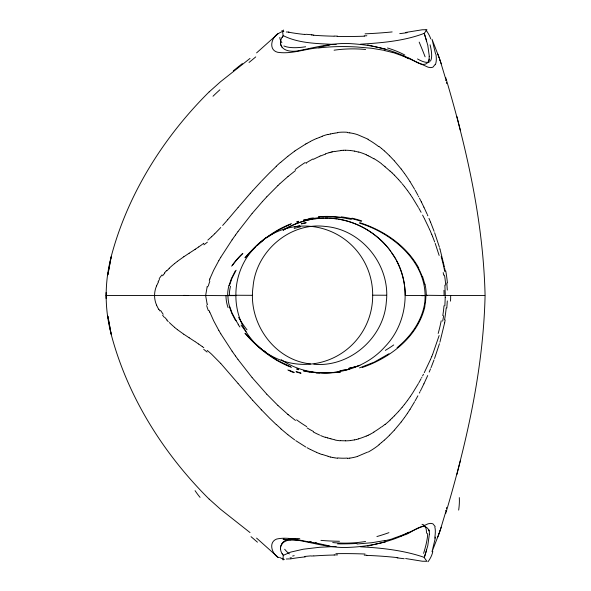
<?xml version="1.0" encoding="UTF-8"?>
<svg xmlns="http://www.w3.org/2000/svg" width="591" height="591" viewBox="0 0 591 591"><rect width="100%" height="100%" fill="white"/><g stroke="black" fill="none" stroke-linecap="round" stroke-linejoin="round"><path stroke-width="0.89" d="M209.28 499.247C163.53 453.895 127.575 396.679 111.123 334.122L111.108 333.871C104.518 308.694 104.518 282.306 111.108 257.122L111.123 256.878C127.582 194.321 163.53 137.105 209.28 91.753M310.497 363.916C273.973 360.111 247.814 322.361 253.059 286.79C255.851 251.544 289.716 221.898 325.294 226.449C361.936 229.338 390.821 265.714 386.307 302.016C383.869 337.764 349.673 367.698 313.791 364.248M359.468 223.088C393.089 233.342 428.556 263.158 424.84 301.676A35.741 23.138 89.9 0 1 424.331 305.318C420.991 322.272 410.25 336.907 397.071 347.7M445.237 297.428L444.86 305.857M106.07 298.462L106.07 292.538M283.85 559.707L282.853 559.773L283.325 555.326C280.555 552.341 279.225 547.355 281.937 543.912M429.332 534.515L427.766 545.788L424.249 557.645L426.931 561.31L422.188 561.214L405.633 558.532M447.313 300.93L446.811 307.992M106.084 295.5L205.638 295.515L207.123 287.019M435.56 537.079L432.028 551.721L439.106 533.444M443.649 315.779L442.689 321.142M429.273 59.144L428.911 60.851M445.171 319.945L444.654 322.775M111.123 256.878L107.843 274.867L111.108 257.122M444.646 322.789L439.911 342.159M446.471 508.681L446.611 508.046M446.471 508.29L446.589 507.743M424.84 306.744C417.748 336.914 390.186 357.932 362.128 367.543M445.85 511.045L445.976 510.491M445.88 511.274L446.035 510.624M445.695 513.505C466.698 442.674 483.327 369.619 485.085 295.5C483.327 221.381 466.698 148.319 445.695 77.495M456.895 474.484L460.3 460.906M445.304 513.269L445.444 512.715M445.163 513.83L440.132 530.511M207.168 286.857L207.308 286.332M229.042 285.564L231.28 278.893L235.255 270.996M229.411 285.645L232.071 277.969L236.112 270.235M426.636 550.007L424.412 557.15M439.143 335.54L432.634 354.364M439.445 343.726L434.533 358.523M441.248 527.209L439.726 531.693M424.331 557.402C404.37 550.443 381.934 547.894 360.48 546.801M440.192 530.312L439.519 532.284M439.638 531.893L439.12 533.378M439.431 532.498L439.224 533.082M439.209 533.156L437.842 536.938M434.016 359.926L431.519 366.42M428.756 61.065C423.865 69.937 412.784 58.583 406.29 57.054C389.454 49.053 370.934 44.938 352.376 43.771C334.506 42.271 317.064 46.977 299.726 50.486C292.996 52.134 281.405 51.845 280.43 42.944M209.79 278.952L213.683 270.205L218.84 260.565M432.627 354.371L431.814 356.373M431.275 367.041L431.031 367.646M156.585 285.889C153.911 291.895 153.882 299.053 156.585 305.111M430.536 368.85L429.199 372.071M156.608 285.83L156.888 285.172M431.762 356.499L430.484 359.513M430.47 359.542L424.279 372.648M427.699 375.544L423.924 383.803M435.161 64.463L432.893 67.197L430.787 67.633L428.12 67.204L405.145 56.862L393.214 52.569M157.125 284.648L158.381 282.158M423.902 383.84L421.612 388.568M421.309 389.173L420.467 390.85M420.038 391.685L419.315 393.096M423.488 374.184L422.595 375.906M417.889 395.807L415.148 400.809M421.885 377.235L421.656 377.656M421.102 378.698L418.856 382.746M418.421 383.522L412.666 392.963M218.899 260.468L220.783 257.248M414.616 401.74L410.043 409.341M220.864 257.122L232.049 239.909M282.143 37.299C284.603 35.859 281.013 30.835 283.85 31.293M409.991 409.43L407.605 413.087M412.311 393.503L410.361 396.421M407.48 413.279L404.887 417.017M410.228 396.613L407.539 400.403M232.086 239.85L232.898 238.675M233.179 238.276L235.432 235.1M235.499 235.011L237.922 231.657M404.584 417.438L401.215 421.944M238.018 231.532L252.002 213.602M407.458 400.513L404.466 404.436M162.599 275.783L164.749 273.145M401.119 422.077L394.433 430.063M404.399 404.517L402.146 407.295M252.121 213.469L262.596 201.376M402.028 407.443L398.393 411.617M237.974 207.633L227.72 219.704M238.092 207.493L250.37 193.309M227.609 219.837L222.644 225.466M245.213 257.839L255.497 247.141M244.97 257.646C257.713 243.108 273.249 230.512 291.489 223.634M250.444 193.22L252.438 190.989M252.719 190.671L261.148 181.518M394.278 430.233L389.602 435.161M262.67 201.295L266.74 196.869M398.319 411.705L394.337 415.901M220.753 227.535L214.829 233.667M266.844 196.759L277.888 185.596M166.861 270.804L169.24 268.388M261.68 180.957L269.311 173.119M394.19 416.049L392.18 418.022M389.58 435.183L389.58 435.183A116.952 111.16 -27.4 0 1 384.49 440.029M209.214 91.864L220.495 81.765L250.015 58.435M269.703 172.735L276.285 166.367M214.651 233.844L211.615 236.732M392.032 418.169L390.141 419.942M277.962 185.53L279.772 183.816M280.031 183.572L287.965 176.546M278.213 33.569L256.583 52.894M257.669 245.147L260.232 242.886M280.393 162.621L280.932 162.141M384.283 440.184L381.69 442.415M281.286 161.831L287.861 156.29M260.601 242.569L263.202 240.419M207.847 240.057L207.884 240.02A94.405 51.986 -64.6 0 0 211.608 236.703M288.024 176.495L295.485 170.577M174.581 263.601L174.367 263.778A149.397 108.766 70.3 0 0 169.174 268.292M381.498 442.57L379.053 444.543M174.663 263.534L177.455 261.318M385.11 424.294L381.889 426.82M233.319 70.817L242.347 63.569M278.287 33.502C271.505 37.122 268.107 49.873 277.6 52.267C291.378 54.409 304.926 48.861 318.601 47.827M288.098 156.105L294.658 151.141M177.566 261.229L183.801 256.76M203.304 243.647L203.814 243.263M203.274 243.669L202.765 244.046M266.585 237.796L279.011 229.722L290.587 224.277M202.174 244.482L198.746 246.905M294.695 151.119L295.448 150.579M295.736 150.373L305.754 144.012M198.657 246.964L195.761 248.914M183.816 256.753L189.15 253.229M388.937 353.765L374.236 362.143L359.468 367.912M195.111 249.343L195.488 249.099M195.045 249.387L189.172 253.214M306.035 163.36L306.552 163.05M283.133 230.268C293.166 224.144 304.461 220.096 316.119 218.589M373.889 432.198L370.771 433.949M283.266 230.047C292.427 224.558 302.592 220.657 313.164 219.002M305.798 143.99L306.877 143.377M306.988 143.317L310.548 141.419M367.572 452.1L357.496 456.4M370.365 434.163L369.116 434.799M408.728 532.24L400.912 536.14M368.747 434.983L368.097 435.301M368.016 435.338L366.294 436.128M286.28 31.988L288.918 32.091M320.041 155.98L320.44 155.81M316.584 138.582L319.701 137.304M320.086 137.156L322.206 136.381M325.427 153.867L327.724 153.099A70.004 65.291 12.7 0 1 329.128 152.707M393.214 538.431L405.145 534.138L428.12 523.796L430.787 523.367L432.893 523.803L435.161 526.537M296.763 222.135L298.595 221.595M296.837 221.81L298.677 221.263M329.121 152.677L330.236 152.36M385.576 541.873L367.646 546.054M358.685 438.899L356.38 439.505M330.273 152.345L331.292 152.079M328.108 134.556L330.509 133.965M331.396 152.05L332.231 151.843M356.329 439.512L354.652 439.874M319.384 47.206L329.97 44.953M330.568 133.95L332.711 133.5M303.434 220.059L309.521 218.892M303.323 220.391L309.374 219.224M353.315 457.515L353.891 457.382A46.549 45.234 -26.9 0 0 357.511 456.437M384.844 540.543L371.835 542.708L357.03 544.001M352.775 457.626L351.106 457.936M354.607 439.889L350.64 440.502M288.918 558.909L286.28 559.012M332.77 133.492L334.779 133.145M350.618 458.01L349.754 458.136M335.186 133.078L337.66 132.761M405.633 32.468L422.188 29.786L426.931 29.69L424.249 33.355C403.956 41.075 381.978 42.84 360.48 44.199M314.552 218.855L323.595 218.042M349.643 458.151L347.368 458.394M428.756 529.935C423.496 520.287 410.745 534.109 403.749 535.106C386.433 542.856 367.484 546.69 348.572 547.384C331.123 548.337 314.316 543.077 297.317 540.144C290.927 538.63 280.245 540.521 280.444 548.832M313.858 218.293L319.583 217.806M313.681 218.64L319.369 218.153M227.816 295.352L235.927 295.389M304.535 556.685L305.613 556.574M340.357 150.461L341.421 150.373M317.515 218.493L328.123 218.057M311.516 556.05L313.755 555.88M484.79 295.5L444.498 295.507M343.26 150.262L345.469 150.217M366.848 35.755L364.204 35.852M336.161 546.468L319.605 547.281L303.353 549.202L290.728 552.09L283.325 555.326L282.143 553.701M229.537 306.448A23.692 13.837 87.1 0 1 227.949 295.655L235.927 295.611M334.196 554.934L337.572 554.875M205.638 295.515L227.882 295.655M425.18 295.5L405.234 295.5C405.182 283.252 401.998 271.07 396.265 260.254M345.469 440.797L343.26 440.753A50.745 48.514 -19 0 1 341.413 440.694L340.357 440.554M325.006 218.094L332.652 218.338M372.677 295.182A68.719 68.401 86.7 0 1 304.35 364.381A68.719 68.401 86.7 0 1 235.875 295.256A68.719 68.401 -87.7 0 1 304.269 226.058A68.719 68.401 -87.7 0 1 372.677 295.182L386.595 295.241M235.875 295.256L252.608 295.323M445.089 295.5L426.015 295.278A13.556 3.686 89.8 0 0 425.83 295.337L425.631 295.419A14.214 3.871 89.8 0 1 425.321 295.507A14.214 3.871 -89.8 0 1 425.631 295.581L426.059 295.722M337.572 36.125L334.196 36.066M336.161 44.532C318.453 43.52 299.541 43.756 283.325 35.674C280.555 38.659 279.225 43.645 281.937 47.088M364.204 555.148L366.848 555.245M329.534 218.19L337.166 218.869M319.583 373.194L316.104 372.936M290.957 539.819L283.052 539.251L299.726 540.514M313.755 35.12L311.516 34.95M318.209 372.773L315.919 372.589A57.46 21.911 -6.2 0 1 309.411 371.754M347.368 132.606L349.643 132.849M305.613 34.426L304.535 34.315M337.66 458.239L335.186 457.922M350.64 150.513L354.607 151.126M334.063 218.552C353.965 220.48 372.707 230.645 386.019 245.442M349.754 132.864L350.618 132.99M316.399 542.893C303.183 541.858 289.849 536.081 276.588 539.066C268.085 542.353 272.008 553.959 278.287 557.498M334.779 457.855L332.77 457.508M309.374 371.776L303.323 370.609M309.521 372.108L303.434 370.941M351.106 133.064L352.775 133.374M338.569 219.172C357.267 222.275 374.679 232.241 387.024 246.595M367.646 44.946L385.576 49.127M332.711 457.5L330.568 457.05M329.97 546.047L315.417 542.878M354.652 151.133L358.685 152.109M384.844 50.457L371.835 48.292L357.03 46.999A71.799 21.158 3.5 0 0 318.822 47.945M353.315 133.485L353.891 133.618A46.549 45.16 26.6 0 1 357.489 134.637L368.2 139.247M309.773 541.607L311.612 542.013M330.509 457.035L328.108 456.444M331.396 438.965L332.231 439.172A61.095 57.438 -14.7 0 0 334.735 439.756M331.012 438.862L330.273 438.67M330.236 438.655L329.121 438.337A69.997 65.342 -13 0 1 327.71 437.946M298.595 369.405L296.763 368.865M298.677 369.737L296.837 369.19M327.724 437.916L325.427 437.148M359.897 222.741C383.832 230.401 406.497 245.686 418.797 268.085M322.206 454.619L320.086 453.844M291.489 367.366C273.249 360.488 257.713 347.892 244.97 333.354M319.701 453.696L316.584 452.418M290.587 366.723L277.423 360.377L265.832 352.635M366.294 154.879L368.016 155.669M368.097 155.714L368.747 156.024M402.582 55.65L408.728 58.76M369.116 156.209L370.365 156.844M310.548 449.581L306.988 447.683M370.771 157.058L373.889 158.809M305.754 446.988L295.736 440.627M281.227 359.697C313.067 381.646 359.454 375.433 384.985 346.695C409.002 321.903 412.06 280.2 391.471 252.394M189.172 337.786L195.045 341.613M189.15 337.771L183.816 334.247M195.451 341.879L198.657 344.036M183.675 334.151L177.566 329.771M198.746 344.095L202.174 346.518M294.658 439.859L288.098 434.895M202.307 346.614L203.814 347.737M295.485 420.437L288.312 414.771M381.889 164.195L385.11 166.714M177.455 329.682L174.663 327.466M378.957 146.391L381.498 148.43M263.579 350.877L254.064 342.499L245.213 333.161M287.861 434.71L281.286 429.169M207.219 350.426L207.899 350.995A94.405 52.03 64.6 0 1 211.622 354.238L220.753 363.465M250.015 532.565L220.495 509.235L209.214 499.136M381.69 148.585L384.283 150.816M288.26 414.719L287.876 414.402M287.817 414.35L277.962 405.492M256.583 538.106L278.213 557.431M281.242 429.132L280.393 428.379M390.141 171.065L392.032 172.838M276.285 424.633L269.703 418.265M277.888 405.426L266.844 394.263M392.18 172.986L394.19 174.958M389.58 155.817L394.278 160.767M269.311 417.881L261.68 410.043M168.25 321.637L166.861 320.196M394.337 175.106L398.319 179.302M261.207 409.548L261.621 409.977M261.148 409.482L252.719 400.329M266.74 394.153L252.121 377.56M220.894 363.62L237.974 383.367M398.393 179.383L401.562 183.011M394.433 160.937L401.119 168.923M252.645 400.24L250.444 397.78M250.37 397.691L238.092 383.507M386.787 246.351L388.014 247.769M164.291 317.315L162.599 315.217M402.146 183.712L404.399 186.483M252.002 377.42L238.018 359.498M387.77 247.518L388.974 248.966M404.466 186.571L407.458 190.494M388.73 248.708L389.912 250.178M401.215 169.056L404.584 173.562M389.661 249.912L390.828 251.404M407.539 190.605L410.228 194.395M237.922 359.365L235.499 356.018M239.902 327.008L238.099 324.466M404.857 173.939L407.214 177.33M235.432 355.93L233.179 352.753M390.577 251.145L395.756 259.117M232.898 352.354L232.086 351.18M232.049 351.12L220.864 333.908M410.45 194.712L412.385 197.608M407.605 177.913L409.991 181.57M412.666 198.044L418.421 207.485M410.043 181.659L414.616 189.26M236.112 320.765L232.071 313.031L229.714 306.507M220.783 333.782L218.899 330.561M235.255 320.004L231.724 313.156L229.352 306.596M218.84 330.465L213.683 320.832L209.79 312.078M418.856 208.254L421.102 212.309M415.148 190.191L418 195.392M158.72 309.44L157.125 306.352M418.502 196.352L418.775 196.869M422.595 215.102L424.02 217.857M419.447 198.162L421.309 201.827M424.279 218.36L428.623 227.328M421.331 201.871L421.59 202.388M421.612 202.432L423.902 207.16M423.924 207.197L427.064 214.023M428.889 227.919L429.679 229.67M427.382 214.74L427.854 215.818M429.908 230.18L430.137 230.689M156.888 305.828L156.622 305.215M430.359 231.207L431.762 234.509M428.955 218.36L430.477 222.002M431.814 234.627L432.22 235.624M430.536 222.15L430.905 223.058M432.427 236.127L432.627 236.629M431.149 223.657L434.104 231.31M432.634 236.636L434.71 242.015M439.106 57.556L432.028 39.279L435.56 53.921M437.842 54.062L439.209 57.844M434.621 232.721L439.445 247.274M422.513 276.307L424.84 284.256M435.205 243.381L439.143 255.46M439.12 57.623L440.192 60.688M439.416 58.428L441.248 63.791M460.3 130.094L456.895 116.516M440.132 60.489L445.163 77.17M439.763 248.353L439.955 249.01M440.029 249.239L444.41 266.992M426.636 40.993L424.249 33.355L427.766 45.212L429.332 56.485M207.308 304.697L207.168 304.18M207.116 303.981L205.638 295.544M428.911 530.149L429.118 530.962M445.304 77.731L445.444 78.285M445.88 79.726L446.035 80.376M445.85 79.955L445.976 80.509M446.471 82.71L446.589 83.257M446.471 82.319L446.611 82.954M444.654 268.225L445.171 271.055M111.108 333.871L107.843 316.133L111.123 334.122M443.198 272.562L443.649 275.214M446.811 283.008L447.313 290.07M444.86 285.143L445.237 293.572A90.962 82.304 89.9 0 1 445.237 295.5M278.516 33.524A22.96 7.136 -1.2 0 1 283.141 31.308M425.985 30.067A20.678 10.328 48.4 0 1 430.743 38.866M407.044 32.69A82.282 11.946 -1.4 0 1 399.738 33.635M392.143 31.929A82.023 11.384 -1.6 0 1 365.083 33.842M364.477 36.191A81.691 12.396 -1 0 1 337.129 36.443M333.967 36.206A83.021 13.46 -1.2 0 1 313.378 35.231M312.07 34.795A85.348 13.948 -1.3 0 1 306.204 34.278M304.129 34.411A85.318 14.287 -1.5 0 1 288.511 32.158M283.207 30.614A23.012 3.915 25.4 0 1 283.636 30.038M281.826 30.71A41.717 3.251 15.2 0 1 282.468 30.68M384.675 50.612A67.573 28.383 0.9 0 1 393.008 52.695M435.995 54.475A65.712 16.385 60.4 0 1 435.316 64.707M429.199 56.285A61.095 14.864 61.9 0 1 428.682 60.939M281.922 42.774A74.089 25.265 -2.2 0 1 279.831 37.396M305.65 46.755A70.285 21.815 -25.2 0 1 283.865 45.965M334.085 50.205A60.075 26.617 0.6 0 1 365.607 49.489M387.504 47.982A67.049 26.167 5.3 0 1 404.865 55.074M429.664 61.796A63.643 15.639 51 0 1 417.512 58.952M430.078 44.813A57.039 14.095 60.6 0 1 430.425 61.058M208.246 286.177A64.796 51.764 88.4 0 1 209.827 281.25M209.288 280.622A82.954 69.731 84.7 0 1 209.901 279.011M295.175 169.521A153.512 144.5 21 0 1 305.311 162.436M306.692 162.569A121.022 111.3 9.6 0 1 313.001 158.964M313.503 159.297A100.042 91.383 7.7 0 1 319.761 156.283M320.832 155.913A80.346 74.015 9.7 0 1 325.486 154.118M332.238 151.88A61.102 57.371 14.4 0 1 334.75 151.326M335.2 151.459A55.849 52.577 15.1 0 1 340.342 150.72M341.428 150.424A50.745 48.41 18.4 0 1 343.208 150.313M345.528 150.254A46.586 44.813 20.7 0 1 350.581 150.55M358.767 152.005A56.389 54.579 22.3 0 1 366.257 154.739M374.073 158.698A85.267 81.75 22.4 0 1 381.527 163.7M385.022 166.817A109.276 104.444 22.7 0 1 389.964 171.095M441.159 256.597A163.567 157.982 -82.8 0 1 444.705 271.335M444.484 275.066A119.833 111.684 -88.9 0 1 445.725 285.054M445.222 295.5A90.962 82.289 -89.9 0 1 445.23 297.428M443.967 290.292A102.812 81.883 89.9 0 1 444.085 295.507M450.667 295.507A102.812 88.473 89.8 0 1 450.534 301.137M445.747 270.951A149.855 143.155 -86.4 0 1 447.417 282.934M384.468 151.001A116.952 111.123 27.5 0 1 389.55 155.817M368.06 139.498A78.352 74.791 26.9 0 1 378.728 146.634M337.683 132.473A50.567 48.632 23.8 0 1 347.279 132.266M322.191 136.166A76.764 71.496 15.2 0 1 327.924 134.379M310.932 141.138A103.262 95.011 12 0 1 316.495 138.53M276.204 166.278A253.916 241.35 35.7 0 1 280.26 162.555M207.389 242.147A97.087 52.976 -64.2 0 1 203.902 244.814M164.549 272.85A110.709 79.393 73.8 0 1 166.684 270.523M159.208 278.634A72.25 50.257 78.6 0 1 162.03 274.889M158.085 281.767A51.683 34.064 83.9 0 1 159.496 279.44M229.323 295.36A27.363 16.969 -88.3 0 1 230.475 286.266M227.638 295.367A23.285 13.903 -87.2 0 1 228.946 285.505M183.631 295.389A111.862 1.152 0.8 0 1 188.137 295.485M351.527 218.611A69.804 40.077 1.4 0 1 361.204 221.33M340.83 217.554A52.355 24.091 4.6 0 1 351.209 219.416M318.372 217.119A43.741 17.272 5.5 0 1 340.8 217.732M309.137 219.069A59.292 22.916 6.4 0 1 313.466 218.463M301.299 223.952A101.94 52.503 14.8 0 1 305.99 222.947M294.148 228.488A142.195 89.374 27.3 0 1 300.405 226.87M264.207 239.119A178.837 116.383 -84.7 0 1 265.714 237.959M232.47 265.344A118.082 85.089 79.7 0 1 242.835 253.532M424.995 284.175A36.443 24.261 -89.3 0 1 426.259 295.271M418.531 268.41A60.578 40.483 -88.8 0 1 422.196 276.573M351.977 218.175A70.477 40.661 1.1 0 1 361.699 220.908M341.303 216.86A52.732 24.667 4.3 0 1 351.859 218.759M318.564 216.749A43.793 17.265 5.3 0 1 341.17 217.348M309.012 218.544A59.218 22.894 6.4 0 1 313.385 217.924M301.41 223.627A102.103 52.252 14.5 0 1 306.123 222.615M294.458 227.077A141.064 88.251 26.9 0 1 299.859 225.614M231.613 266.149A116.272 83.434 80.1 0 1 242.687 253.428M284.278 559.367A22.96 6.87 3.2 0 1 279.536 557.35M291.37 557.719A41.717 2.63 -13.2 0 1 289.967 557.941M294.2 555.658A23.012 2.12 -16.9 0 1 292.604 556.05M289.716 559.027A85.318 14.007 1.2 0 1 305.318 556.87M305.03 556.434A85.348 14.28 1.4 0 1 310.969 555.887M313.991 555.946A83.021 13.246 1.2 0 1 334.321 555.015M335.865 553.678A81.691 13.253 1.2 0 1 365.09 554.026M366.716 555.385A82.023 13.105 0.9 0 1 397.854 557.675M397.108 557.889A82.282 11.273 1.7 0 1 404.2 558.746M432.804 551.469A20.678 12.293 -44.5 0 1 428.01 561.753M428.83 529.817A61.095 14.967 -61.6 0 1 429.465 534.323M434.828 527.069A65.712 15.913 -61.3 0 1 434.695 538.172M393.429 538.564A67.573 28.715 -0.7 0 1 385.022 540.691M356.979 543.461A68.29 15.58 -2.9 0 1 337.513 543.86M339.485 541.253A73.816 20.36 -3.6 0 1 320.928 540.359M427.692 533.355A57.135 11.776 -64.5 0 1 423.592 553.361M422.004 524.313A63.643 16.385 -58.3 0 1 426.436 533.274M388.952 532.646A66.761 19.141 -10.9 0 1 376.91 536.547M365.585 541.467A60.075 27.23 -5.1 0 1 332.711 542.553M281.848 543.86A70.285 22.975 30.3 0 1 299.77 538.704M289.317 553.937A74.134 23.241 12.6 0 1 284.67 549.246M159.917 310.947A53.345 34.758 -84.8 0 1 158.883 309.219M163.205 314.286A72.25 48.543 -82.3 0 1 160.634 310.452M167.046 319.908A110.709 78.869 -75 0 1 164.963 317.552M174.419 327.141A149.397 108.611 -70.7 0 1 169.299 322.523M203.725 349.347A97.087 50.767 62.6 0 1 207.049 352.051M280.437 428.246A253.916 241.098 -33.1 0 1 276.374 424.545M316.569 452.329A103.262 94.856 -11.6 0 1 311.014 449.729M328.071 456.208A76.764 71.075 -13.7 0 1 322.361 454.449M347.242 458.077A50.567 47.989 -20 0 1 337.771 457.922M379.09 444.801A78.352 75.36 -26.2 0 1 368.348 452.004M446.198 307.926A149.855 141.943 87.4 0 1 444.565 319.812M443.996 305.776A119.84 109.963 89.8 0 1 442.799 315.609M441.204 320.81A166.536 157.915 87.1 0 1 438.182 333.457M390.163 420.112A109.298 104.747 -22.1 0 1 385.206 424.404M381.298 427.02A85.281 81.388 -23 0 1 373.881 431.991M366.154 436.047A56.396 54.342 -22.2 0 1 358.707 438.773M350.589 440.546A46.586 44.894 -21.1 0 1 345.521 440.834M340.268 440.79A55.849 53.057 -17.3 0 1 335.09 440.022M325.286 437.37A80.339 74.496 -11.3 0 1 320.61 435.545M319.598 435.035A100.027 91.694 -8.6 0 1 313.333 431.999M313.385 431.452A121 110.613 -7.9 0 1 307.091 427.899M306.722 426.628A153.483 142.276 -12.5 0 1 296.586 419.846M209.694 312.137A82.939 69.952 -84.4 0 1 209.081 310.534M208.35 310.637A64.788 53.419 -86.4 0 1 206.651 305.584M228.06 307.608A27.578 20.367 89.9 0 1 225.969 295.67M238.284 324.178A87.099 57.105 -89.2 0 1 235.469 319.716M246.011 331.573A138.22 94.338 -86 0 1 241.128 325.168M294.303 372.374A141.064 94.25 -34.4 0 1 289.08 370.165M300.93 373.32A102.103 56.817 -18.5 0 1 296.18 371.887M316.407 372.67A57.342 21.498 -5.8 0 1 309.876 371.872M340.601 372.027A43.623 15.418 -5.2 0 1 319.982 372.788M349.333 369.205A52.732 21.187 -5.2 0 1 340.187 370.72M359.912 365.445A71.821 36.938 -3.2 0 1 348.993 368.274M425.889 295.714A36.443 23.891 89.5 0 1 424.663 306.648M421.981 295.736A112.43 0.473 -0.2 0 1 427.167 295.552M247.038 329.844A118.082 77.761 -88.9 0 1 238.616 317.411M265.943 352.229A178.837 115.777 84.1 0 1 263.704 350.463M293.845 372.67A142.195 96.584 -36.9 0 1 287.854 369.959M300.856 372.987A101.94 57.054 -18.8 0 1 296.128 371.554M340.313 371.82A43.786 15.669 -5.4 0 1 318.475 372.522M349.2 369.146A52.355 21.298 -5.4 0 1 339.965 370.697M357.718 366.125A69.804 35.815 -3.4 0 1 348.889 368.348M393.717 344.945A151.377 111.788 15.6 0 1 385.332 350.367M213.011 96.244A179.937 48.89 -23.8 0 1 219.889 89.795M255.74 56.899A286.14 95.254 -54.4 0 1 249.055 62.447M419.174 42.116A205.528 40.166 58.1 0 1 425.106 56.802M251.005 536.665A286.14 91.147 53.7 0 1 257.447 542.191M200.054 497.363A179.937 55.31 20.1 0 1 195.067 490.656M459.296 497.607A205.528 55.355 -51.5 0 1 458.668 510.099"/></g></svg>
